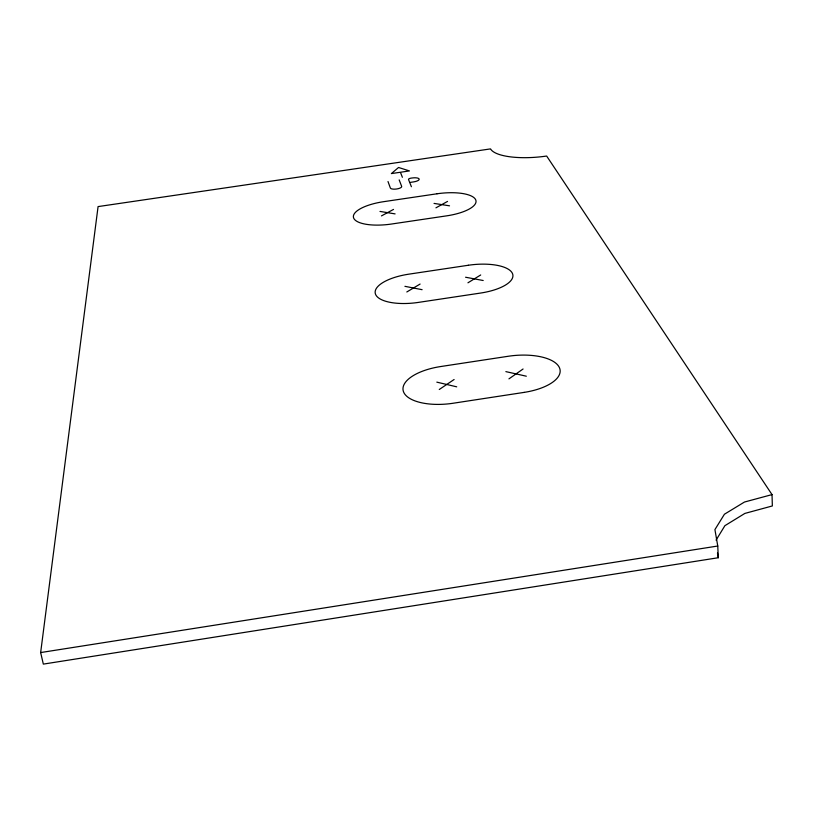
<?xml version="1.0" encoding="UTF-8"?>
<svg xmlns="http://www.w3.org/2000/svg" width="813" height="813" viewBox="0 0 813 813"><rect width="100%" height="100%" fill="white"/><g stroke="black" fill="none" stroke-linecap="round" stroke-linejoin="round"><path stroke-width="1.22" d="M772.025 494.599L744.464 502.038L724.424 514.233L714.922 529.598L717.767 546.021L718.286 557.728L43.333 664.109L40.65 652.565L98.078 206.593L490.534 148.891A47.815 14.675 -5.5 0 0 546.651 156.035L772.025 494.599L772.35 505.95L744.871 513.42L724.901 525.676L716.07 540.127M508.948 378.858L523.084 368.99M439.274 389.488L454.111 379.508M467.942 282.802L480.696 274.967M406.805 291.979L420.097 284.052M435.931 207.833L447.536 201.421M381.47 215.902L393.512 209.419M40.65 652.565L717.767 546.021M399.772 172.346L391.378 173.586L398.543 167.478L409.447 170.923L400.413 172.254L402.384 177.295M410.352 182.376L413.705 181.878A6.331 2.033 -6.8 0 0 419.152 179.012A6.331 2.033 -6.8 0 0 412.11 177.986L411.165 178.118A3.069 0.986 -6.8 0 0 408.522 179.51L411.408 186.716M434.051 203.413L449.528 205.821M379.986 211.421L395.098 213.89M465.564 277.233L483.196 280.515M404.925 286.328L422.11 289.682M505.859 371.622L526.336 376.206M436.825 382.14L456.713 386.825M399.173 179.886L401.663 186.36A5.721 1.86 -6.9 0 1 396.683 188.982A5.721 1.86 -6.9 0 1 390.362 188.027L388.004 181.533M717.473 552.992L718.286 557.728M524.161 392.384L453.197 403.238A44.085 19.014 -6.3 0 1 403.421 391.52A44.085 19.014 -6.3 0 1 440.555 366.561L508.308 356.257A44.136 18.892 -5.2 0 1 559.456 367.73A44.136 18.892 -5.2 0 1 524.161 392.384M468.369 265.251L408.715 274.184A38.638 14.634 -6.8 0 0 375.443 294.011A38.638 14.634 -6.8 0 0 418.441 302.395L480.574 293.056A38.658 14.563 -5.9 0 0 512.434 273.453A38.658 14.563 -5.9 0 0 468.369 265.251M437.008 193.789L383.726 201.665A34.4 11.606 -7 0 0 353.604 217.894A34.4 11.606 -7 0 0 391.439 224.042L446.683 215.841A34.4 11.565 -6.4 0 0 475.686 199.795A34.4 11.565 -6.4 0 0 437.008 193.789"/></g></svg>
